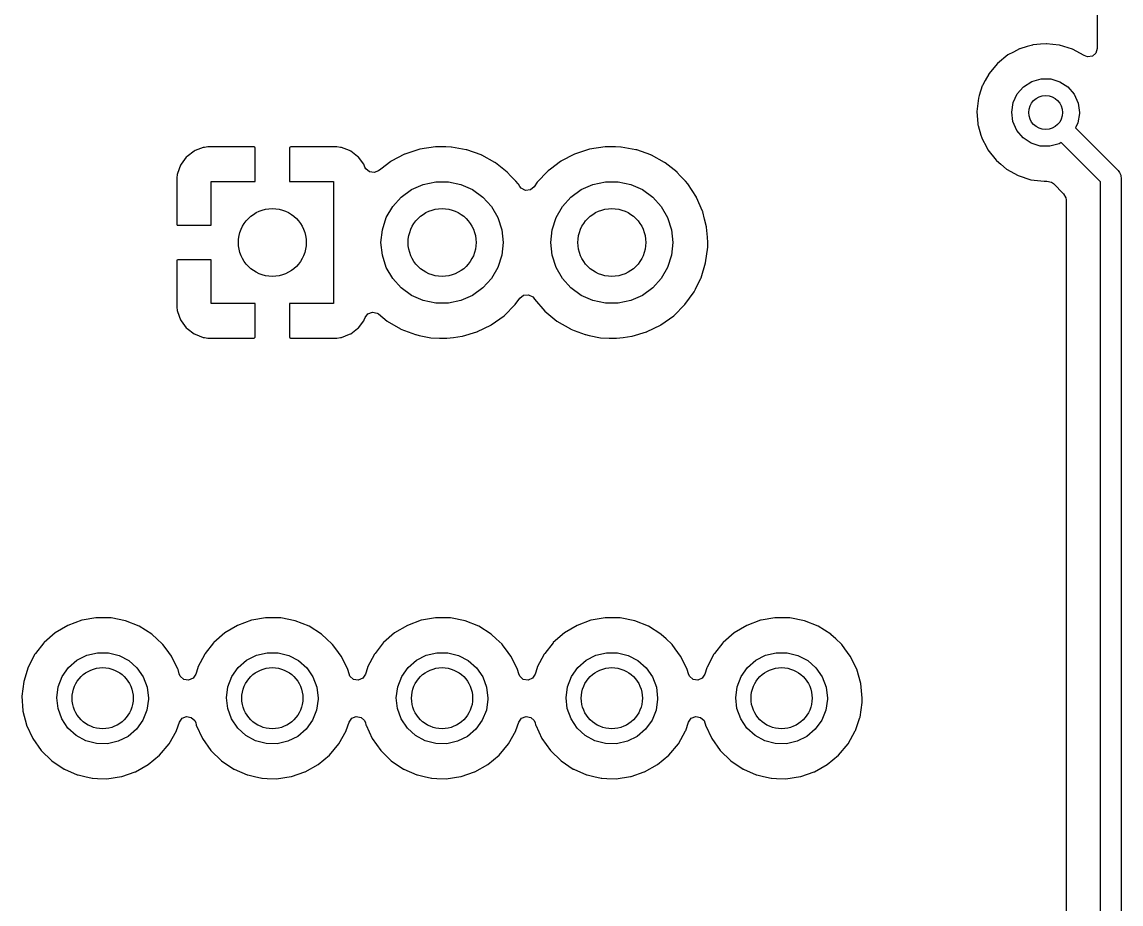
# Model space of a CAD drawing. Extents: x 123.2 to 169.8, y -144.8 to -46.7.
# Drawn here: x 153.58 to 169.77, y -82.02 to -69.02 of the extents above; entities that cross this region are included whole.
import ezdxf

# ---------------------------------------------------------------- set-up
doc = ezdxf.new("R2010")
doc.units = 0
doc.layers.add('BLACK', color=7, linetype='CONTINUOUS')

msp = doc.modelspace()

# ---------------------------------------------------------------- linework, layer by layer
at = {"layer": 'BLACK', "linetype": 'CONTINUOUS'}
for p, q in [((169.417, -50.0796), (169.417, -69.413)), ((168.271, -69.4213), (168.18, -69.4687)), ((168.276, -69.4184), (168.271, -69.4213)), ((168.271, -69.4213), (168.271, -69.4213)), ((168.386, -69.386), (168.276, -69.4184)), ((168.46, -69.3643), (168.386, -69.386)), ((168.466, -69.3626), (168.46, -69.3643)), ((168.46, -69.3643), (168.46, -69.3643)), ((168.472, -69.362), (168.466, -69.3626)), ((168.581, -69.3522), (168.472, -69.362)), ((168.472, -69.362), (168.472, -69.362)), ((168.663, -69.3446), (168.581, -69.3522)), ((168.669, -69.3453), (168.663, -69.3446)), ((168.854, -69.3647), (168.669, -69.3453)), ((168.669, -69.3453), (168.669, -69.3453)), ((168.86, -69.3653), (168.854, -69.3647)), ((168.854, -69.3647), (168.854, -69.3647)), ((169.049, -69.4238), (168.86, -69.3653)), ((169.223, -69.5179), (169.049, -69.4238)), ((169.417, -69.413), (169.397, -69.4812)), ((168.101, -69.51), (167.947, -69.634)), ((168.18, -69.4687), (168.101, -69.51)), ((169.223, -69.5183), (169.223, -69.5179)), ((169.274, -69.5378), (169.223, -69.5183)), ((169.344, -69.5276), (169.274, -69.5378)), ((169.397, -69.4812), (169.344, -69.5276)), ((167.947, -69.634), (167.82, -69.7855)), ((167.764, -69.8874), (167.725, -69.9588)), ((167.817, -69.7909), (167.764, -69.8874)), ((167.82, -69.7855), (167.817, -69.7909)), ((167.817, -69.7909), (167.817, -69.7909)), ((168.332, -69.9772), (168.452, -69.9016)), ((168.452, -69.9016), (168.588, -69.8626)), ((168.588, -69.8626), (168.73, -69.8635)), ((168.73, -69.8635), (168.866, -69.9041)), ((168.866, -69.9041), (168.985, -69.9812)), ((167.723, -69.9647), (167.677, -70.1075)), ((167.725, -69.9588), (167.723, -69.9647)), ((167.723, -69.9647), (167.723, -69.9647)), ((168.178, -70.2118), (168.238, -70.0835)), ((168.238, -70.0835), (168.332, -69.9772)), ((168.985, -69.9812), (169.077, -70.0886)), ((169.077, -70.0886), (169.136, -70.2177)), ((167.665, -70.1473), (167.643, -70.3439)), ((167.677, -70.1075), (167.665, -70.1473)), ((168.156, -70.3519), (168.178, -70.2118)), ((169.136, -70.2177), (169.156, -70.358)), ((167.643, -70.3439), (167.643, -70.35)), ((167.643, -70.35), (167.658, -70.5215)), ((168.174, -70.4925), (168.156, -70.3519)), ((169.156, -70.3702), (169.132, -70.51)), ((169.156, -70.358), (169.156, -70.3702)), ((167.658, -70.5215), (167.659, -70.5409)), ((167.659, -70.5409), (167.661, -70.5469)), ((167.661, -70.5469), (167.703, -70.6928)), ((168.232, -70.6222), (168.174, -70.4925)), ((169.132, -70.51), (169.096, -70.5856)), ((167.703, -70.6928), (167.714, -70.731)), ((167.714, -70.731), (167.717, -70.7365)), ((167.717, -70.7365), (167.788, -70.8745)), ((168.323, -70.7307), (168.232, -70.6222)), ((168.441, -70.8093), (168.323, -70.7307)), ((169.096, -70.5856), (169.722, -71.2119)), ((156.248, -70.8745), (156.128, -70.9197)), ((156.264, -70.8709), (156.248, -70.8745)), ((156.315, -70.8654), (156.264, -70.8709)), ((156.321, -70.865), (156.315, -70.8654)), ((156.998, -70.865), (156.321, -70.865)), ((157.006, -70.8667), (156.998, -70.865)), ((157.008, -70.8679), (157.006, -70.8667)), ((157.012, -70.8831), (157.008, -70.8679)), ((157.012, -71.373), (157.012, -70.8831)), ((157.522, -70.8709), (157.52, -70.8785)), ((157.52, -70.8785), (157.52, -71.373)), ((157.523, -70.8695), (157.522, -70.8709)), ((157.538, -70.865), (157.523, -70.8695)), ((158.211, -70.865), (157.538, -70.865)), ((158.217, -70.8654), (158.211, -70.865)), ((158.268, -70.8709), (158.217, -70.8654)), ((158.284, -70.8745), (158.268, -70.8709)), ((158.404, -70.9197), (158.284, -70.8745)), ((159.438, -70.8982), (159.218, -70.9701)), ((159.667, -70.8631), (159.438, -70.8982)), ((159.673, -70.8632), (159.667, -70.8631)), ((159.822, -70.865), (159.673, -70.8632)), ((159.673, -70.8632), (159.673, -70.8632)), ((159.899, -70.8659), (159.822, -70.865)), ((159.904, -70.8668), (159.899, -70.8659)), ((159.904, -70.8669), (159.904, -70.8668)), ((160.122, -70.9057), (159.904, -70.8669)), ((161.938, -70.8982), (161.718, -70.9701)), ((162.167, -70.8631), (161.938, -70.8982)), ((162.173, -70.8632), (162.167, -70.8631)), ((162.322, -70.865), (162.173, -70.8632)), ((162.173, -70.8632), (162.173, -70.8632)), ((162.399, -70.8659), (162.322, -70.865)), ((162.404, -70.8668), (162.399, -70.8659)), ((162.404, -70.8669), (162.404, -70.8668)), ((162.622, -70.9057), (162.404, -70.8669)), ((167.788, -70.8745), (167.804, -70.907)), ((168.576, -70.8516), (168.441, -70.8093)), ((168.718, -70.8542), (168.576, -70.8516)), ((168.855, -70.8169), (168.718, -70.8542)), ((168.884, -70.7986), (168.855, -70.8169)), ((169.466, -71.3801), (168.884, -70.7986)), ((155.998, -71.0173), (155.921, -71.1194)), ((156.01, -71.0047), (155.998, -71.0173)), ((156.112, -70.9282), (156.01, -71.0047)), ((156.128, -70.9197), (156.112, -70.9282)), ((158.42, -70.9282), (158.404, -70.9197)), ((158.522, -71.0047), (158.42, -70.9282)), ((158.534, -71.0173), (158.522, -71.0047)), ((158.611, -71.1194), (158.534, -71.0173)), ((159.214, -70.9725), (159.017, -71.0747)), ((159.218, -70.9701), (159.214, -70.9725)), ((159.214, -70.9725), (159.214, -70.9725)), ((160.127, -70.9066), (160.122, -70.9057)), ((160.122, -70.9057), (160.122, -70.9057)), ((160.132, -70.9083), (160.127, -70.9066)), ((160.34, -70.9821), (160.132, -70.9083)), ((160.132, -70.9083), (160.132, -70.9083)), ((160.34, -70.9822), (160.34, -70.9821)), ((160.345, -70.9839), (160.34, -70.9822)), ((160.35, -70.9864), (160.345, -70.9839)), ((160.544, -71.0933), (160.35, -70.9864)), ((160.35, -70.9864), (160.35, -70.9864)), ((161.714, -70.9725), (161.517, -71.0747)), ((161.718, -70.9701), (161.714, -70.9725)), ((161.714, -70.9725), (161.714, -70.9725)), ((162.627, -70.9066), (162.622, -70.9057)), ((162.622, -70.9057), (162.622, -70.9057)), ((162.632, -70.9083), (162.627, -70.9066)), ((162.84, -70.9821), (162.632, -70.9083)), ((162.632, -70.9083), (162.632, -70.9083)), ((162.84, -70.9822), (162.84, -70.9821)), ((162.845, -70.9839), (162.84, -70.9822)), ((162.85, -70.9864), (162.845, -70.9839)), ((163.044, -71.0933), (162.85, -70.9864)), ((162.85, -70.9864), (162.85, -70.9864)), ((167.804, -70.907), (167.927, -71.062)), ((167.927, -71.062), (167.932, -71.0659)), ((155.913, -71.1349), (155.868, -71.2554)), ((155.921, -71.1194), (155.913, -71.1349)), ((158.619, -71.1349), (158.611, -71.1194)), ((158.63, -71.1632), (158.619, -71.1349)), ((158.643, -71.1884), (158.63, -71.1632)), ((158.697, -71.2342), (158.643, -71.1884)), ((158.827, -71.2153), (158.767, -71.2435)), ((158.828, -71.2161), (158.827, -71.2153)), ((158.862, -71.1901), (158.828, -71.2161)), ((159.009, -71.0802), (158.862, -71.1901)), ((159.013, -71.0771), (159.009, -71.0802)), ((159.009, -71.0802), (159.009, -71.0802)), ((159.017, -71.0747), (159.013, -71.0771)), ((160.548, -71.0958), (160.544, -71.0933)), ((160.544, -71.0933), (160.544, -71.0933)), ((160.552, -71.099), (160.548, -71.0958)), ((160.726, -71.2362), (160.552, -71.099)), ((160.552, -71.099), (160.552, -71.099)), ((161.328, -71.2161), (161.29, -71.2554)), ((161.362, -71.1901), (161.328, -71.2161)), ((161.509, -71.0802), (161.362, -71.1901)), ((161.513, -71.0771), (161.509, -71.0802)), ((161.509, -71.0802), (161.509, -71.0802)), ((161.517, -71.0747), (161.513, -71.0771)), ((163.048, -71.0958), (163.044, -71.0933)), ((163.044, -71.0933), (163.044, -71.0933)), ((163.052, -71.099), (163.048, -71.0958)), ((163.226, -71.2362), (163.052, -71.099)), ((163.052, -71.099), (163.052, -71.099)), ((167.932, -71.0659), (167.932, -71.0659)), ((167.932, -71.0659), (167.994, -71.1194)), ((167.994, -71.1194), (168.078, -71.1901)), ((168.078, -71.1901), (168.25, -71.2866)), ((169.722, -71.2119), (169.732, -71.229)), ((155.864, -71.2706), (155.858, -71.3215)), ((155.858, -71.3215), (155.858, -71.3283)), ((155.858, -71.3283), (155.858, -72.0009)), ((155.868, -71.2554), (155.864, -71.2706)), ((156.366, -72.019), (156.366, -71.373)), ((156.366, -71.373), (157.012, -71.373)), ((157.52, -71.373), (158.166, -71.373)), ((158.166, -71.373), (158.166, -73.173)), ((158.767, -71.2435), (158.697, -71.2342)), ((159.488, -71.417), (159.672, -71.3779)), ((159.672, -71.3779), (159.86, -71.3779)), ((159.86, -71.3779), (160.044, -71.417)), ((160.73, -71.2394), (160.726, -71.2362)), ((160.726, -71.2362), (160.726, -71.2362)), ((160.775, -71.2885), (160.73, -71.2394)), ((160.85, -71.3712), (160.775, -71.2885)), ((160.886, -71.4107), (160.85, -71.3712)), ((161.168, -71.3836), (161.121, -71.4522)), ((161.201, -71.3485), (161.168, -71.3836)), ((161.29, -71.2554), (161.201, -71.3485)), ((161.988, -71.417), (162.172, -71.3779)), ((162.172, -71.3779), (162.36, -71.3779)), ((162.36, -71.3779), (162.544, -71.417)), ((163.23, -71.2394), (163.226, -71.2362)), ((163.226, -71.2362), (163.226, -71.2362)), ((163.275, -71.2885), (163.23, -71.2394)), ((163.35, -71.3712), (163.275, -71.2885)), ((163.386, -71.4107), (163.35, -71.3712)), ((168.25, -71.2866), (168.438, -71.3477)), ((168.438, -71.3477), (168.635, -71.3712)), ((168.635, -71.3712), (168.641, -71.3707)), ((168.641, -71.3707), (168.652, -71.3698)), ((168.641, -71.3707), (168.641, -71.3707)), ((168.652, -71.3698), (168.673, -71.3682)), ((168.673, -71.3682), (168.742, -71.383)), ((168.742, -71.383), (168.772, -71.4048)), ((169.466, -138.17), (169.466, -71.3801)), ((169.732, -71.229), (169.746, -71.243)), ((169.746, -71.243), (169.751, -71.2621)), ((169.751, -71.2621), (169.761, -71.2792)), ((169.761, -71.2792), (169.761, -71.2989)), ((169.761, -71.2989), (169.766, -71.318)), ((169.766, -71.318), (169.766, -138.232)), ((159.164, -71.6042), (159.316, -71.4936)), ((159.316, -71.4936), (159.488, -71.417)), ((160.044, -71.417), (160.216, -71.4936)), ((160.216, -71.4936), (160.368, -71.6042)), ((160.889, -71.415), (160.886, -71.4107)), ((160.911, -71.4496), (160.889, -71.415)), ((160.889, -71.415), (160.889, -71.415)), ((160.932, -71.4741), (160.911, -71.4496)), ((160.995, -71.5053), (160.932, -71.4741)), ((161.066, -71.4972), (160.995, -71.5053)), ((161.121, -71.4522), (161.066, -71.4972)), ((161.664, -71.6042), (161.816, -71.4936)), ((161.816, -71.4936), (161.988, -71.417)), ((162.544, -71.417), (162.716, -71.4936)), ((162.716, -71.4936), (162.868, -71.6042)), ((163.512, -71.6051), (163.386, -71.4107)), ((168.772, -71.4048), (168.921, -71.5539)), ((159.038, -71.744), (159.164, -71.6042)), ((160.368, -71.6042), (160.494, -71.744)), ((161.538, -71.744), (161.664, -71.6042)), ((162.868, -71.6042), (162.994, -71.744)), ((163.514, -71.6099), (163.512, -71.6051)), ((163.602, -71.8128), (163.514, -71.6099)), ((163.514, -71.6099), (163.514, -71.6099)), ((168.921, -71.5539), (168.955, -71.6162)), ((168.955, -71.6162), (168.957, -71.6429)), ((168.957, -71.6429), (168.957, -87.3875)), ((158.944, -71.9069), (159.038, -71.744)), ((160.494, -71.744), (160.588, -71.9069)), ((161.444, -71.9069), (161.538, -71.744)), ((162.994, -71.744), (163.088, -71.9069)), ((163.604, -71.8175), (163.602, -71.8128)), ((163.605, -71.8225), (163.604, -71.8175)), ((163.632, -71.9299), (163.605, -71.8225)), ((163.605, -71.8225), (163.605, -71.8225)), ((155.858, -72.0009), (155.862, -72.0161)), ((155.862, -72.0161), (155.864, -72.0173)), ((155.864, -72.0173), (155.872, -72.019)), ((155.872, -72.019), (156.366, -72.019)), ((158.886, -72.0859), (158.944, -71.9069)), ((160.588, -71.9069), (160.646, -72.0859)), ((161.386, -72.0859), (161.444, -71.9069)), ((163.088, -71.9069), (163.146, -72.0859)), ((163.66, -72.0422), (163.632, -71.9299)), ((158.866, -72.273), (158.886, -72.0859)), ((160.646, -72.0859), (160.666, -72.273)), ((161.366, -72.273), (161.386, -72.0859)), ((163.146, -72.0859), (163.166, -72.273)), ((163.661, -72.0473), (163.66, -72.0422)), ((163.673, -72.1964), (163.661, -72.0473)), ((163.661, -72.0473), (163.661, -72.0473)), ((163.679, -72.273), (163.673, -72.1964)), ((158.886, -72.4601), (158.866, -72.273)), ((160.666, -72.273), (160.646, -72.4601)), ((161.386, -72.4601), (161.366, -72.273)), ((163.166, -72.273), (163.146, -72.4601)), ((163.647, -72.5717), (163.678, -72.342)), ((163.678, -72.342), (163.679, -72.273)), ((158.944, -72.6391), (158.886, -72.4601)), ((160.646, -72.4601), (160.588, -72.6391)), ((161.444, -72.6391), (161.386, -72.4601)), ((163.146, -72.4601), (163.088, -72.6391)), ((155.86, -72.5329), (155.858, -72.5405)), ((155.858, -72.5405), (155.858, -73.2177)), ((155.861, -72.5315), (155.86, -72.5329)), ((155.876, -72.527), (155.861, -72.5315)), ((156.366, -72.527), (155.876, -72.527)), ((156.366, -73.173), (156.366, -72.527)), ((159.038, -72.802), (158.944, -72.6391)), ((160.588, -72.6391), (160.494, -72.802)), ((161.538, -72.802), (161.444, -72.6391)), ((163.088, -72.6391), (162.994, -72.802)), ((163.58, -72.7933), (163.647, -72.5717)), ((159.164, -72.9418), (159.038, -72.802)), ((160.494, -72.802), (160.368, -72.9418)), ((161.664, -72.9418), (161.538, -72.802)), ((162.994, -72.802), (162.868, -72.9418)), ((163.497, -72.9613), (163.578, -72.7979)), ((163.578, -72.7979), (163.58, -72.7933)), ((163.578, -72.7979), (163.578, -72.7979)), ((159.316, -73.0524), (159.164, -72.9418)), ((160.368, -72.9418), (160.216, -73.0524)), ((161.816, -73.0524), (161.664, -72.9418)), ((162.868, -72.9418), (162.716, -73.0524)), ((163.342, -73.189), (163.477, -73.0009)), ((163.477, -73.0009), (163.497, -72.9613)), ((159.488, -73.129), (159.316, -73.0524)), ((159.672, -73.1681), (159.488, -73.129)), ((159.86, -73.1681), (159.672, -73.1681)), ((160.044, -73.129), (159.86, -73.1681)), ((160.216, -73.0524), (160.044, -73.129)), ((160.842, -73.189), (160.911, -73.0929)), ((160.911, -73.0929), (160.967, -73.0492)), ((160.967, -73.0492), (161.038, -73.0428)), ((161.038, -73.0428), (161.101, -73.0756)), ((161.101, -73.0756), (161.121, -73.1006)), ((161.121, -73.1006), (161.123, -73.1033)), ((161.123, -73.1033), (161.123, -73.1033)), ((161.123, -73.1033), (161.126, -73.1077)), ((161.126, -73.1077), (161.277, -73.2828)), ((161.988, -73.129), (161.816, -73.0524)), ((162.172, -73.1681), (161.988, -73.129)), ((162.36, -73.1681), (162.172, -73.1681)), ((162.544, -73.129), (162.36, -73.1681)), ((162.716, -73.0524), (162.544, -73.129)), ((155.858, -73.2177), (155.858, -73.2245)), ((155.858, -73.2245), (155.864, -73.2754)), ((155.864, -73.2754), (155.868, -73.2906)), ((155.868, -73.2906), (155.913, -73.4111)), ((157.012, -73.173), (156.366, -73.173)), ((157.012, -73.6675), (157.012, -73.173)), ((158.166, -73.173), (157.52, -73.173)), ((157.52, -73.173), (157.52, -73.6629)), ((158.631, -73.3792), (158.674, -73.3224)), ((158.674, -73.3224), (158.74, -73.2977)), ((158.74, -73.2977), (158.81, -73.3129)), ((158.81, -73.3129), (158.83, -73.3264)), ((158.83, -73.3264), (158.955, -73.4307)), ((160.678, -73.3525), (160.842, -73.189)), ((161.277, -73.2828), (161.455, -73.4307)), ((163.178, -73.3525), (163.342, -73.189)), ((155.913, -73.4111), (155.921, -73.4266)), ((155.921, -73.4266), (155.998, -73.5287)), ((158.534, -73.5287), (158.611, -73.4266)), ((158.611, -73.4266), (158.619, -73.4111)), ((158.619, -73.4111), (158.631, -73.3792)), ((158.955, -73.4307), (159.155, -73.5476)), ((160.286, -73.5866), (160.485, -73.4893)), ((160.485, -73.4893), (160.49, -73.487)), ((160.485, -73.4893), (160.485, -73.4893)), ((160.49, -73.487), (160.678, -73.3525)), ((161.455, -73.4307), (161.655, -73.5476)), ((162.786, -73.5866), (162.985, -73.4893)), ((162.985, -73.4893), (162.99, -73.487)), ((162.985, -73.4893), (162.985, -73.4893)), ((162.99, -73.487), (163.178, -73.3525)), ((155.998, -73.5287), (156.01, -73.5413)), ((156.01, -73.5413), (156.112, -73.6178)), ((156.112, -73.6178), (156.128, -73.6263)), ((156.128, -73.6263), (156.248, -73.6715)), ((158.284, -73.6715), (158.404, -73.6263)), ((158.404, -73.6263), (158.42, -73.6178)), ((158.42, -73.6178), (158.522, -73.5413)), ((158.522, -73.5413), (158.534, -73.5287)), ((159.155, -73.5476), (159.16, -73.5494)), ((159.16, -73.5494), (159.16, -73.5494)), ((159.16, -73.5494), (159.213, -73.5695)), ((159.213, -73.5695), (159.372, -73.6302)), ((159.372, -73.6302), (159.377, -73.6312)), ((159.377, -73.6312), (159.377, -73.6312)), ((159.377, -73.6312), (159.43, -73.642)), ((159.43, -73.642), (159.599, -73.6764)), ((160.06, -73.6554), (160.065, -73.654)), ((160.065, -73.654), (160.277, -73.5904)), ((160.065, -73.654), (160.065, -73.654)), ((160.277, -73.5904), (160.282, -73.5889)), ((160.282, -73.5889), (160.286, -73.5866)), ((161.655, -73.5476), (161.66, -73.5494)), ((161.66, -73.5494), (161.66, -73.5494)), ((161.66, -73.5494), (161.713, -73.5695)), ((161.713, -73.5695), (161.872, -73.6302)), ((161.872, -73.6302), (161.877, -73.6312)), ((161.877, -73.6312), (161.877, -73.6312)), ((161.877, -73.6312), (161.93, -73.642)), ((161.93, -73.642), (162.099, -73.6764)), ((162.56, -73.6554), (162.565, -73.654)), ((162.565, -73.654), (162.777, -73.5904)), ((162.565, -73.654), (162.565, -73.654)), ((162.777, -73.5904), (162.782, -73.5889)), ((162.782, -73.5889), (162.786, -73.5866)), ((156.248, -73.6715), (156.264, -73.6751)), ((156.264, -73.6751), (156.315, -73.6806)), ((156.315, -73.6806), (156.321, -73.681)), ((156.321, -73.681), (156.994, -73.681)), ((156.994, -73.681), (157.009, -73.6765)), ((157.009, -73.6765), (157.01, -73.6751)), ((157.01, -73.6751), (157.012, -73.6675)), ((157.52, -73.6629), (157.524, -73.6781)), ((157.524, -73.6781), (157.526, -73.6793)), ((157.526, -73.6793), (157.534, -73.681)), ((157.534, -73.681), (158.211, -73.681)), ((158.211, -73.681), (158.217, -73.6806)), ((158.217, -73.6806), (158.268, -73.6751)), ((158.268, -73.6751), (158.284, -73.6715)), ((159.599, -73.6764), (159.729, -73.6812)), ((159.729, -73.6812), (159.825, -73.6847)), ((159.825, -73.6847), (159.825, -73.6847)), ((159.825, -73.6847), (159.83, -73.6849)), ((159.83, -73.6849), (159.835, -73.6842)), ((159.835, -73.6842), (159.935, -73.6715)), ((159.835, -73.6842), (159.835, -73.6842)), ((159.935, -73.6715), (160.06, -73.6554)), ((162.099, -73.6764), (162.229, -73.6812)), ((162.229, -73.6812), (162.325, -73.6847)), ((162.325, -73.6847), (162.325, -73.6847)), ((162.325, -73.6847), (162.33, -73.6849)), ((162.33, -73.6849), (162.335, -73.6842)), ((162.335, -73.6842), (162.435, -73.6715)), ((162.335, -73.6842), (162.335, -73.6842)), ((162.435, -73.6715), (162.56, -73.6554)), ((154.458, -77.8399), (154.254, -77.9152)), ((154.464, -77.839), (154.458, -77.8399)), ((154.667, -77.8041), (154.464, -77.839)), ((154.464, -77.839), (154.464, -77.839)), ((154.673, -77.8031), (154.667, -77.8041)), ((154.667, -77.8041), (154.667, -77.8041)), ((154.775, -77.8044), (154.673, -77.8031)), ((154.884, -77.8059), (154.775, -77.8044)), ((154.89, -77.8059), (154.884, -77.8059)), ((154.884, -77.8059), (154.884, -77.8059)), ((155.104, -77.8484), (154.89, -77.8059)), ((155.306, -77.929), (155.104, -77.8484)), ((156.958, -77.8399), (156.754, -77.9152)), ((156.964, -77.839), (156.958, -77.8399)), ((157.167, -77.8041), (156.964, -77.839)), ((156.964, -77.839), (156.964, -77.839)), ((157.173, -77.8031), (157.167, -77.8041)), ((157.167, -77.8041), (157.167, -77.8041)), ((157.275, -77.8044), (157.173, -77.8031)), ((157.384, -77.8059), (157.275, -77.8044)), ((157.39, -77.8059), (157.384, -77.8059)), ((157.384, -77.8059), (157.384, -77.8059)), ((157.604, -77.8484), (157.39, -77.8059)), ((157.806, -77.929), (157.604, -77.8484)), ((159.458, -77.8399), (159.254, -77.9152)), ((159.464, -77.839), (159.458, -77.8399)), ((159.667, -77.8041), (159.464, -77.839)), ((159.464, -77.839), (159.464, -77.839)), ((159.673, -77.8031), (159.667, -77.8041)), ((159.667, -77.8041), (159.667, -77.8041)), ((159.775, -77.8044), (159.673, -77.8031)), ((159.884, -77.8059), (159.775, -77.8044)), ((159.89, -77.8059), (159.884, -77.8059)), ((159.884, -77.8059), (159.884, -77.8059)), ((160.104, -77.8484), (159.89, -77.8059)), ((160.306, -77.929), (160.104, -77.8484)), ((161.958, -77.8399), (161.754, -77.9152)), ((161.964, -77.839), (161.958, -77.8399)), ((162.167, -77.8041), (161.964, -77.839)), ((161.964, -77.839), (161.964, -77.839)), ((162.173, -77.8031), (162.167, -77.8041)), ((162.167, -77.8041), (162.167, -77.8041)), ((162.275, -77.8044), (162.173, -77.8031)), ((162.384, -77.8059), (162.275, -77.8044)), ((162.39, -77.8059), (162.384, -77.8059)), ((162.384, -77.8059), (162.384, -77.8059)), ((162.604, -77.8484), (162.39, -77.8059)), ((162.806, -77.929), (162.604, -77.8484)), ((164.458, -77.8399), (164.254, -77.9152)), ((164.464, -77.839), (164.458, -77.8399)), ((164.667, -77.8041), (164.464, -77.839)), ((164.464, -77.839), (164.464, -77.839)), ((164.673, -77.8031), (164.667, -77.8041)), ((164.667, -77.8041), (164.667, -77.8041)), ((164.775, -77.8044), (164.673, -77.8031)), ((164.884, -77.8059), (164.775, -77.8044)), ((164.89, -77.8059), (164.884, -77.8059)), ((164.884, -77.8059), (164.884, -77.8059)), ((165.104, -77.8484), (164.89, -77.8059)), ((165.306, -77.929), (165.104, -77.8484)), ((154.254, -77.9152), (154.067, -78.0264)), ((155.49, -78.045), (155.306, -77.929)), ((156.754, -77.9152), (156.567, -78.0264)), ((157.99, -78.045), (157.806, -77.929)), ((159.254, -77.9152), (159.067, -78.0264)), ((160.49, -78.045), (160.306, -77.929)), ((161.754, -77.9152), (161.567, -78.0264)), ((162.99, -78.045), (162.806, -77.929)), ((164.254, -77.9152), (164.067, -78.0264)), ((165.49, -78.045), (165.306, -77.929)), ((153.9, -78.1744), (153.778, -78.3294)), ((153.904, -78.1698), (153.9, -78.1744)), ((154.067, -78.0264), (153.904, -78.1698)), ((155.494, -78.049), (155.49, -78.045)), ((155.564, -78.1139), (155.494, -78.049)), ((155.494, -78.049), (155.494, -78.049)), ((155.649, -78.1927), (155.564, -78.1139)), ((156.4, -78.1744), (156.278, -78.3294)), ((156.404, -78.1698), (156.4, -78.1744)), ((156.567, -78.0264), (156.404, -78.1698)), ((157.994, -78.049), (157.99, -78.045)), ((158.064, -78.1139), (157.994, -78.049)), ((157.994, -78.049), (157.994, -78.049)), ((158.149, -78.1927), (158.064, -78.1139)), ((158.9, -78.1744), (158.778, -78.3294)), ((158.904, -78.1698), (158.9, -78.1744)), ((159.067, -78.0264), (158.904, -78.1698)), ((160.494, -78.049), (160.49, -78.045)), ((160.564, -78.1139), (160.494, -78.049)), ((160.494, -78.049), (160.494, -78.049)), ((160.649, -78.1927), (160.564, -78.1139)), ((161.4, -78.1744), (161.278, -78.3294)), ((161.404, -78.1698), (161.4, -78.1744)), ((161.567, -78.0264), (161.404, -78.1698)), ((162.994, -78.049), (162.99, -78.045)), ((163.064, -78.1139), (162.994, -78.049)), ((162.994, -78.049), (162.994, -78.049)), ((163.149, -78.1927), (163.064, -78.1139)), ((163.9, -78.1744), (163.778, -78.3294)), ((163.904, -78.1698), (163.9, -78.1744)), ((164.067, -78.0264), (163.904, -78.1698)), ((165.494, -78.049), (165.49, -78.045)), ((165.564, -78.1139), (165.494, -78.049)), ((165.494, -78.049), (165.494, -78.049)), ((165.649, -78.1927), (165.564, -78.1139)), ((153.769, -78.3407), (153.668, -78.5332)), ((153.778, -78.3294), (153.769, -78.3407)), ((154.531, -78.3553), (154.688, -78.3175)), ((154.688, -78.3175), (154.851, -78.3183)), ((154.851, -78.3183), (155.008, -78.3578)), ((155.653, -78.1973), (155.649, -78.1927)), ((155.7, -78.2607), (155.653, -78.1973)), ((155.653, -78.1973), (155.653, -78.1973)), ((155.779, -78.367), (155.7, -78.2607)), ((156.269, -78.3407), (156.168, -78.5332)), ((156.278, -78.3294), (156.269, -78.3407)), ((157.031, -78.3553), (157.188, -78.3175)), ((157.188, -78.3175), (157.351, -78.3183)), ((157.351, -78.3183), (157.508, -78.3578)), ((158.153, -78.1973), (158.149, -78.1927)), ((158.2, -78.2607), (158.153, -78.1973)), ((158.153, -78.1973), (158.153, -78.1973)), ((158.279, -78.367), (158.2, -78.2607)), ((158.769, -78.3407), (158.668, -78.5332)), ((158.778, -78.3294), (158.769, -78.3407)), ((159.531, -78.3553), (159.688, -78.3175)), ((159.688, -78.3175), (159.851, -78.3183)), ((159.851, -78.3183), (160.008, -78.3578)), ((160.653, -78.1973), (160.649, -78.1927)), ((160.7, -78.2607), (160.653, -78.1973)), ((160.653, -78.1973), (160.653, -78.1973)), ((160.779, -78.367), (160.7, -78.2607)), ((161.269, -78.3407), (161.168, -78.5332)), ((161.278, -78.3294), (161.269, -78.3407)), ((162.031, -78.3553), (162.188, -78.3175)), ((162.188, -78.3175), (162.351, -78.3183)), ((162.351, -78.3183), (162.508, -78.3578)), ((163.153, -78.1973), (163.149, -78.1927)), ((163.2, -78.2607), (163.153, -78.1973)), ((163.153, -78.1973), (163.153, -78.1973)), ((163.279, -78.367), (163.2, -78.2607)), ((163.769, -78.3407), (163.668, -78.5332)), ((163.778, -78.3294), (163.769, -78.3407)), ((164.531, -78.3553), (164.688, -78.3175)), ((164.688, -78.3175), (164.851, -78.3183)), ((164.851, -78.3183), (165.008, -78.3578)), ((165.653, -78.1973), (165.649, -78.1927)), ((165.7, -78.2607), (165.653, -78.1973)), ((165.653, -78.1973), (165.653, -78.1973)), ((165.779, -78.367), (165.7, -78.2607)), ((154.264, -78.5363), (154.387, -78.4297)), ((154.387, -78.4297), (154.531, -78.3553)), ((155.008, -78.3578), (155.151, -78.4337)), ((155.151, -78.4337), (155.272, -78.5416)), ((155.876, -78.5621), (155.779, -78.367)), ((156.764, -78.5363), (156.887, -78.4297)), ((156.887, -78.4297), (157.031, -78.3553)), ((157.508, -78.3578), (157.651, -78.4337)), ((157.651, -78.4337), (157.772, -78.5416)), ((158.376, -78.5621), (158.279, -78.367)), ((159.264, -78.5363), (159.387, -78.4297)), ((159.387, -78.4297), (159.531, -78.3553)), ((160.008, -78.3578), (160.151, -78.4337)), ((160.151, -78.4337), (160.272, -78.5416)), ((160.876, -78.5621), (160.779, -78.367)), ((161.764, -78.5363), (161.887, -78.4297)), ((161.887, -78.4297), (162.031, -78.3553)), ((162.508, -78.3578), (162.651, -78.4337)), ((162.651, -78.4337), (162.772, -78.5416)), ((163.376, -78.5621), (163.279, -78.367)), ((164.264, -78.5363), (164.387, -78.4297)), ((164.387, -78.4297), (164.531, -78.3553)), ((165.008, -78.3578), (165.151, -78.4337)), ((165.151, -78.4337), (165.272, -78.5416)), ((165.876, -78.5621), (165.779, -78.367)), ((153.668, -78.5332), (153.603, -78.7409)), ((154.112, -78.8201), (154.171, -78.669)), ((154.171, -78.669), (154.264, -78.5363)), ((155.272, -78.5416), (155.364, -78.6753)), ((155.877, -78.5676), (155.876, -78.5621)), ((155.895, -78.6308), (155.877, -78.5676)), ((155.909, -78.6631), (155.895, -78.6308)), ((155.962, -78.7104), (155.909, -78.6631)), ((156.137, -78.6339), (156.097, -78.6931)), ((156.166, -78.5387), (156.137, -78.6339)), ((156.168, -78.5332), (156.166, -78.5387)), ((156.166, -78.5387), (156.166, -78.5387)), ((156.612, -78.8201), (156.671, -78.669)), ((156.671, -78.669), (156.764, -78.5363)), ((157.772, -78.5416), (157.864, -78.6753)), ((158.377, -78.5676), (158.376, -78.5621)), ((158.395, -78.6308), (158.377, -78.5676)), ((158.409, -78.6631), (158.395, -78.6308)), ((158.462, -78.7104), (158.409, -78.6631)), ((158.637, -78.6339), (158.597, -78.6931)), ((158.666, -78.5387), (158.637, -78.6339)), ((158.668, -78.5332), (158.666, -78.5387)), ((158.666, -78.5387), (158.666, -78.5387)), ((159.112, -78.8201), (159.171, -78.669)), ((159.171, -78.669), (159.264, -78.5363)), ((160.272, -78.5416), (160.364, -78.6753)), ((160.877, -78.5676), (160.876, -78.5621)), ((160.895, -78.6308), (160.877, -78.5676)), ((160.909, -78.6631), (160.895, -78.6308)), ((160.962, -78.7104), (160.909, -78.6631)), ((161.137, -78.6339), (161.097, -78.6931)), ((161.166, -78.5387), (161.137, -78.6339)), ((161.168, -78.5332), (161.166, -78.5387)), ((161.166, -78.5387), (161.166, -78.5387)), ((161.612, -78.8201), (161.671, -78.669)), ((161.671, -78.669), (161.764, -78.5363)), ((162.772, -78.5416), (162.864, -78.6753)), ((163.377, -78.5676), (163.376, -78.5621)), ((163.395, -78.6308), (163.377, -78.5676)), ((163.409, -78.6631), (163.395, -78.6308)), ((163.462, -78.7104), (163.409, -78.6631)), ((163.637, -78.6339), (163.597, -78.6931)), ((163.666, -78.5387), (163.637, -78.6339)), ((163.668, -78.5332), (163.666, -78.5387)), ((163.666, -78.5387), (163.666, -78.5387)), ((164.112, -78.8201), (164.171, -78.669)), ((164.171, -78.669), (164.264, -78.5363)), ((165.272, -78.5416), (165.364, -78.6753)), ((165.935, -78.7714), (165.876, -78.5621)), ((153.603, -78.7409), (153.578, -78.9569)), ((154.091, -78.9809), (154.112, -78.8201)), ((155.364, -78.6753), (155.422, -78.827)), ((155.422, -78.827), (155.441, -78.988)), ((156.032, -78.7216), (155.962, -78.7104)), ((156.097, -78.6931), (156.032, -78.7216)), ((156.591, -78.9809), (156.612, -78.8201)), ((157.864, -78.6753), (157.922, -78.827)), ((157.922, -78.827), (157.941, -78.988)), ((158.532, -78.7216), (158.462, -78.7104)), ((158.597, -78.6931), (158.532, -78.7216)), ((159.091, -78.9809), (159.112, -78.8201)), ((160.364, -78.6753), (160.422, -78.827)), ((160.422, -78.827), (160.441, -78.988)), ((161.032, -78.7216), (160.962, -78.7104)), ((161.097, -78.6931), (161.032, -78.7216)), ((161.591, -78.9809), (161.612, -78.8201)), ((162.864, -78.6753), (162.922, -78.827)), ((162.922, -78.827), (162.941, -78.988)), ((163.532, -78.7216), (163.462, -78.7104)), ((163.597, -78.6931), (163.532, -78.7216)), ((164.091, -78.9809), (164.112, -78.8201)), ((165.364, -78.6753), (165.422, -78.827)), ((165.422, -78.827), (165.441, -78.988)), ((165.955, -78.988), (165.935, -78.7714)), ((153.578, -78.9569), (153.592, -79.1739)), ((154.109, -79.1421), (154.091, -78.9809)), ((155.441, -78.988), (155.441, -79.0021)), ((156.609, -79.1421), (156.591, -78.9809)), ((157.941, -78.988), (157.941, -79.0021)), ((159.109, -79.1421), (159.091, -78.9809)), ((160.441, -78.988), (160.441, -79.0021)), ((161.609, -79.1421), (161.591, -78.9809)), ((162.941, -78.988), (162.941, -79.0021)), ((164.109, -79.1421), (164.091, -78.9809)), ((165.441, -78.988), (165.441, -79.0021)), ((165.953, -79.0502), (165.955, -78.988)), ((154.165, -79.2944), (154.109, -79.1421)), ((155.441, -79.0021), (155.418, -79.1627)), ((156.665, -79.2944), (156.609, -79.1421)), ((157.941, -79.0021), (157.918, -79.1627)), ((159.165, -79.2944), (159.109, -79.1421)), ((160.441, -79.0021), (160.418, -79.1627)), ((161.665, -79.2944), (161.609, -79.1421)), ((162.941, -79.0021), (162.918, -79.1627)), ((164.165, -79.2944), (164.109, -79.1421)), ((165.441, -79.0021), (165.418, -79.1627)), ((165.922, -79.2655), (165.953, -79.0502)), ((153.592, -79.1739), (153.593, -79.1795)), ((153.593, -79.1795), (153.593, -79.1795)), ((153.593, -79.1795), (153.644, -79.3792)), ((154.255, -79.4291), (154.165, -79.2944)), ((155.358, -79.3132), (155.263, -79.4449)), ((155.418, -79.1627), (155.358, -79.3132)), ((155.896, -79.3421), (155.937, -79.284)), ((155.937, -79.284), (156.002, -79.2572)), ((156.002, -79.2572), (156.072, -79.2702)), ((156.072, -79.2702), (156.124, -79.3189)), ((156.124, -79.3189), (156.137, -79.3515)), ((156.755, -79.4291), (156.665, -79.2944)), ((157.858, -79.3132), (157.763, -79.4449)), ((157.918, -79.1627), (157.858, -79.3132)), ((158.396, -79.3421), (158.437, -79.284)), ((158.437, -79.284), (158.502, -79.2572)), ((158.502, -79.2572), (158.572, -79.2702)), ((158.572, -79.2702), (158.624, -79.3189)), ((158.624, -79.3189), (158.637, -79.3515)), ((159.255, -79.4291), (159.165, -79.2944)), ((160.358, -79.3132), (160.263, -79.4449)), ((160.418, -79.1627), (160.358, -79.3132)), ((160.896, -79.3421), (160.937, -79.284)), ((160.937, -79.284), (161.002, -79.2572)), ((161.002, -79.2572), (161.072, -79.2702)), ((161.072, -79.2702), (161.124, -79.3189)), ((161.124, -79.3189), (161.137, -79.3515)), ((161.755, -79.4291), (161.665, -79.2944)), ((162.858, -79.3132), (162.763, -79.4449)), ((162.918, -79.1627), (162.858, -79.3132)), ((163.396, -79.3421), (163.437, -79.284)), ((163.437, -79.284), (163.502, -79.2572)), ((163.502, -79.2572), (163.572, -79.2702)), ((163.572, -79.2702), (163.624, -79.3189)), ((163.624, -79.3189), (163.637, -79.3515)), ((164.255, -79.4291), (164.165, -79.2944)), ((165.358, -79.3132), (165.263, -79.4449)), ((165.418, -79.1627), (165.358, -79.3132)), ((165.854, -79.466), (165.92, -79.2709)), ((165.92, -79.2709), (165.922, -79.2655)), ((165.92, -79.2709), (165.92, -79.2709)), ((153.644, -79.3792), (153.646, -79.3848)), ((153.646, -79.3848), (153.737, -79.5823)), ((154.375, -79.5382), (154.255, -79.4291)), ((155.263, -79.4449), (155.14, -79.5502)), ((155.746, -79.6612), (155.852, -79.4714)), ((155.852, -79.4714), (155.854, -79.466)), ((155.854, -79.466), (155.896, -79.3421)), ((155.854, -79.466), (155.854, -79.466)), ((156.137, -79.3515), (156.144, -79.3792)), ((156.144, -79.3792), (156.144, -79.3792)), ((156.144, -79.3792), (156.146, -79.3848)), ((156.146, -79.3848), (156.237, -79.5823)), ((156.875, -79.5382), (156.755, -79.4291)), ((157.763, -79.4449), (157.64, -79.5502)), ((158.246, -79.6612), (158.352, -79.4714)), ((158.352, -79.4714), (158.354, -79.466)), ((158.354, -79.466), (158.396, -79.3421)), ((158.354, -79.466), (158.354, -79.466)), ((158.637, -79.3515), (158.644, -79.3792)), ((158.644, -79.3792), (158.644, -79.3792)), ((158.644, -79.3792), (158.646, -79.3848)), ((158.646, -79.3848), (158.737, -79.5823)), ((159.375, -79.5382), (159.255, -79.4291)), ((160.263, -79.4449), (160.14, -79.5502)), ((160.746, -79.6612), (160.852, -79.4714)), ((160.852, -79.4714), (160.854, -79.466)), ((160.854, -79.466), (160.896, -79.3421)), ((160.854, -79.466), (160.854, -79.466)), ((161.137, -79.3515), (161.144, -79.3792)), ((161.144, -79.3792), (161.144, -79.3792)), ((161.144, -79.3792), (161.146, -79.3848)), ((161.146, -79.3848), (161.237, -79.5823)), ((161.875, -79.5382), (161.755, -79.4291)), ((162.763, -79.4449), (162.64, -79.5502)), ((163.246, -79.6612), (163.352, -79.4714)), ((163.352, -79.4714), (163.354, -79.466)), ((163.354, -79.466), (163.396, -79.3421)), ((163.354, -79.466), (163.354, -79.466)), ((163.637, -79.3515), (163.644, -79.3792)), ((163.644, -79.3792), (163.644, -79.3792)), ((163.644, -79.3792), (163.646, -79.3848)), ((163.646, -79.3848), (163.737, -79.5823)), ((164.375, -79.5382), (164.255, -79.4291)), ((165.263, -79.4449), (165.14, -79.5502)), ((165.746, -79.6612), (165.852, -79.4714)), ((165.852, -79.4714), (165.854, -79.466)), ((165.854, -79.466), (165.854, -79.466)), ((153.737, -79.5823), (153.862, -79.7599)), ((154.518, -79.6156), (154.375, -79.5382)), ((154.674, -79.6568), (154.518, -79.6156)), ((154.995, -79.6231), (154.837, -79.6593)), ((155.14, -79.5502), (154.995, -79.6231)), ((156.237, -79.5823), (156.362, -79.7599)), ((157.018, -79.6156), (156.875, -79.5382)), ((157.174, -79.6568), (157.018, -79.6156)), ((157.495, -79.6231), (157.337, -79.6593)), ((157.64, -79.5502), (157.495, -79.6231)), ((158.737, -79.5823), (158.862, -79.7599)), ((159.518, -79.6156), (159.375, -79.5382)), ((159.674, -79.6568), (159.518, -79.6156)), ((159.995, -79.6231), (159.837, -79.6593)), ((160.14, -79.5502), (159.995, -79.6231)), ((161.237, -79.5823), (161.362, -79.7599)), ((162.018, -79.6156), (161.875, -79.5382)), ((162.174, -79.6568), (162.018, -79.6156)), ((162.495, -79.6231), (162.337, -79.6593)), ((162.64, -79.5502), (162.495, -79.6231)), ((163.737, -79.5823), (163.862, -79.7599)), ((164.518, -79.6156), (164.375, -79.5382)), ((164.674, -79.6568), (164.518, -79.6156)), ((164.995, -79.6231), (164.837, -79.6593)), ((165.14, -79.5502), (164.995, -79.6231)), ((153.862, -79.7599), (154.018, -79.9117)), ((154.837, -79.6593), (154.674, -79.6568)), ((155.606, -79.8284), (155.746, -79.6612)), ((156.362, -79.7599), (156.518, -79.9117)), ((157.337, -79.6593), (157.174, -79.6568)), ((158.106, -79.8284), (158.246, -79.6612)), ((158.862, -79.7599), (159.018, -79.9117)), ((159.837, -79.6593), (159.674, -79.6568)), ((160.606, -79.8284), (160.746, -79.6612)), ((161.362, -79.7599), (161.518, -79.9117)), ((162.337, -79.6593), (162.174, -79.6568)), ((163.106, -79.8284), (163.246, -79.6612)), ((163.862, -79.7599), (164.018, -79.9117)), ((164.837, -79.6593), (164.674, -79.6568)), ((165.606, -79.8284), (165.746, -79.6612)), ((154.018, -79.9117), (154.199, -80.0325)), ((155.249, -80.0738), (155.439, -79.9675)), ((155.439, -79.9675), (155.606, -79.8284)), ((156.518, -79.9117), (156.699, -80.0325)), ((157.749, -80.0738), (157.939, -79.9675)), ((157.939, -79.9675), (158.106, -79.8284)), ((159.018, -79.9117), (159.199, -80.0325)), ((160.249, -80.0738), (160.439, -79.9675)), ((160.439, -79.9675), (160.606, -79.8284)), ((161.518, -79.9117), (161.699, -80.0325)), ((162.749, -80.0738), (162.939, -79.9675)), ((162.939, -79.9675), (163.106, -79.8284)), ((164.018, -79.9117), (164.199, -80.0325)), ((165.249, -80.0738), (165.439, -79.9675)), ((165.439, -79.9675), (165.606, -79.8284)), ((154.199, -80.0325), (154.204, -80.0348)), ((154.204, -80.0348), (154.204, -80.0348)), ((154.204, -80.0348), (154.393, -80.1161)), ((154.393, -80.1161), (154.393, -80.1161)), ((154.393, -80.1161), (154.399, -80.1184)), ((154.399, -80.1184), (154.404, -80.1197)), ((154.404, -80.1197), (154.502, -80.1419)), ((155.049, -80.1419), (155.244, -80.0757)), ((155.244, -80.0757), (155.249, -80.0738)), ((155.244, -80.0757), (155.244, -80.0757)), ((156.699, -80.0325), (156.704, -80.0348)), ((156.704, -80.0348), (156.704, -80.0348)), ((156.704, -80.0348), (156.893, -80.1161)), ((156.893, -80.1161), (156.893, -80.1161)), ((156.893, -80.1161), (156.899, -80.1184)), ((156.899, -80.1184), (156.904, -80.1197)), ((156.904, -80.1197), (157.002, -80.1419)), ((157.549, -80.1419), (157.744, -80.0757)), ((157.744, -80.0757), (157.749, -80.0738)), ((157.744, -80.0757), (157.744, -80.0757)), ((159.199, -80.0325), (159.204, -80.0348)), ((159.204, -80.0348), (159.204, -80.0348)), ((159.204, -80.0348), (159.393, -80.1161)), ((159.393, -80.1161), (159.393, -80.1161)), ((159.393, -80.1161), (159.399, -80.1184)), ((159.399, -80.1184), (159.404, -80.1197)), ((159.404, -80.1197), (159.502, -80.1419)), ((160.049, -80.1419), (160.244, -80.0757)), ((160.244, -80.0757), (160.249, -80.0738)), ((160.244, -80.0757), (160.244, -80.0757)), ((161.699, -80.0325), (161.704, -80.0348)), ((161.704, -80.0348), (161.704, -80.0348)), ((161.704, -80.0348), (161.893, -80.1161)), ((161.893, -80.1161), (161.893, -80.1161)), ((161.893, -80.1161), (161.899, -80.1184)), ((161.899, -80.1184), (161.904, -80.1197)), ((161.904, -80.1197), (162.002, -80.1419)), ((162.549, -80.1419), (162.744, -80.0757)), ((162.744, -80.0757), (162.749, -80.0738)), ((162.744, -80.0757), (162.744, -80.0757)), ((164.199, -80.0325), (164.204, -80.0348)), ((164.204, -80.0348), (164.204, -80.0348)), ((164.204, -80.0348), (164.393, -80.1161)), ((164.393, -80.1161), (164.393, -80.1161)), ((164.393, -80.1161), (164.399, -80.1184)), ((164.399, -80.1184), (164.404, -80.1197)), ((164.404, -80.1197), (164.502, -80.1419)), ((165.049, -80.1419), (165.244, -80.0757)), ((165.244, -80.0757), (165.249, -80.0738)), ((165.244, -80.0757), (165.244, -80.0757)), ((154.502, -80.1419), (154.611, -80.1664)), ((154.611, -80.1664), (154.617, -80.1666)), ((154.617, -80.1666), (154.617, -80.1666)), ((154.617, -80.1666), (154.69, -80.1695)), ((154.69, -80.1695), (154.828, -80.1749)), ((154.828, -80.1749), (155.043, -80.1437)), ((155.043, -80.1437), (155.049, -80.1419)), ((155.049, -80.1419), (155.049, -80.1419)), ((157.002, -80.1419), (157.111, -80.1664)), ((157.111, -80.1664), (157.117, -80.1666)), ((157.117, -80.1666), (157.117, -80.1666)), ((157.117, -80.1666), (157.19, -80.1695)), ((157.19, -80.1695), (157.328, -80.1749)), ((157.328, -80.1749), (157.543, -80.1437)), ((157.543, -80.1437), (157.549, -80.1419)), ((157.549, -80.1419), (157.549, -80.1419)), ((159.502, -80.1419), (159.611, -80.1664)), ((159.611, -80.1664), (159.617, -80.1666)), ((159.617, -80.1666), (159.617, -80.1666)), ((159.617, -80.1666), (159.69, -80.1695)), ((159.69, -80.1695), (159.828, -80.1749)), ((159.828, -80.1749), (160.043, -80.1437)), ((160.043, -80.1437), (160.049, -80.1419)), ((160.049, -80.1419), (160.049, -80.1419)), ((162.002, -80.1419), (162.111, -80.1664)), ((162.111, -80.1664), (162.117, -80.1666)), ((162.117, -80.1666), (162.117, -80.1666)), ((162.117, -80.1666), (162.19, -80.1695)), ((162.19, -80.1695), (162.328, -80.1749)), ((162.328, -80.1749), (162.543, -80.1437)), ((162.543, -80.1437), (162.549, -80.1419)), ((162.549, -80.1419), (162.549, -80.1419)), ((164.502, -80.1419), (164.611, -80.1664)), ((164.611, -80.1664), (164.617, -80.1666)), ((164.617, -80.1666), (164.617, -80.1666)), ((164.617, -80.1666), (164.69, -80.1695)), ((164.69, -80.1695), (164.828, -80.1749)), ((164.828, -80.1749), (165.043, -80.1437)), ((165.043, -80.1437), (165.049, -80.1419)), ((165.049, -80.1419), (165.049, -80.1419))]:
    msp.add_line(p, q, dxfattribs=at)
at = {"layer": 'BLACK'}
for centre, radius in [((168.656, -70.358), 0.25), ((157.266, -72.273), 0.5), ((159.766, -72.273), 0.5), ((162.266, -72.273), 0.5), ((154.766, -78.988), 0.45), ((157.266, -78.988), 0.45), ((159.766, -78.988), 0.45), ((162.266, -78.988), 0.45), ((164.766, -78.988), 0.45)]:
    msp.add_circle(centre, radius, dxfattribs=at)

doc.saveas('drawing.dxf')
